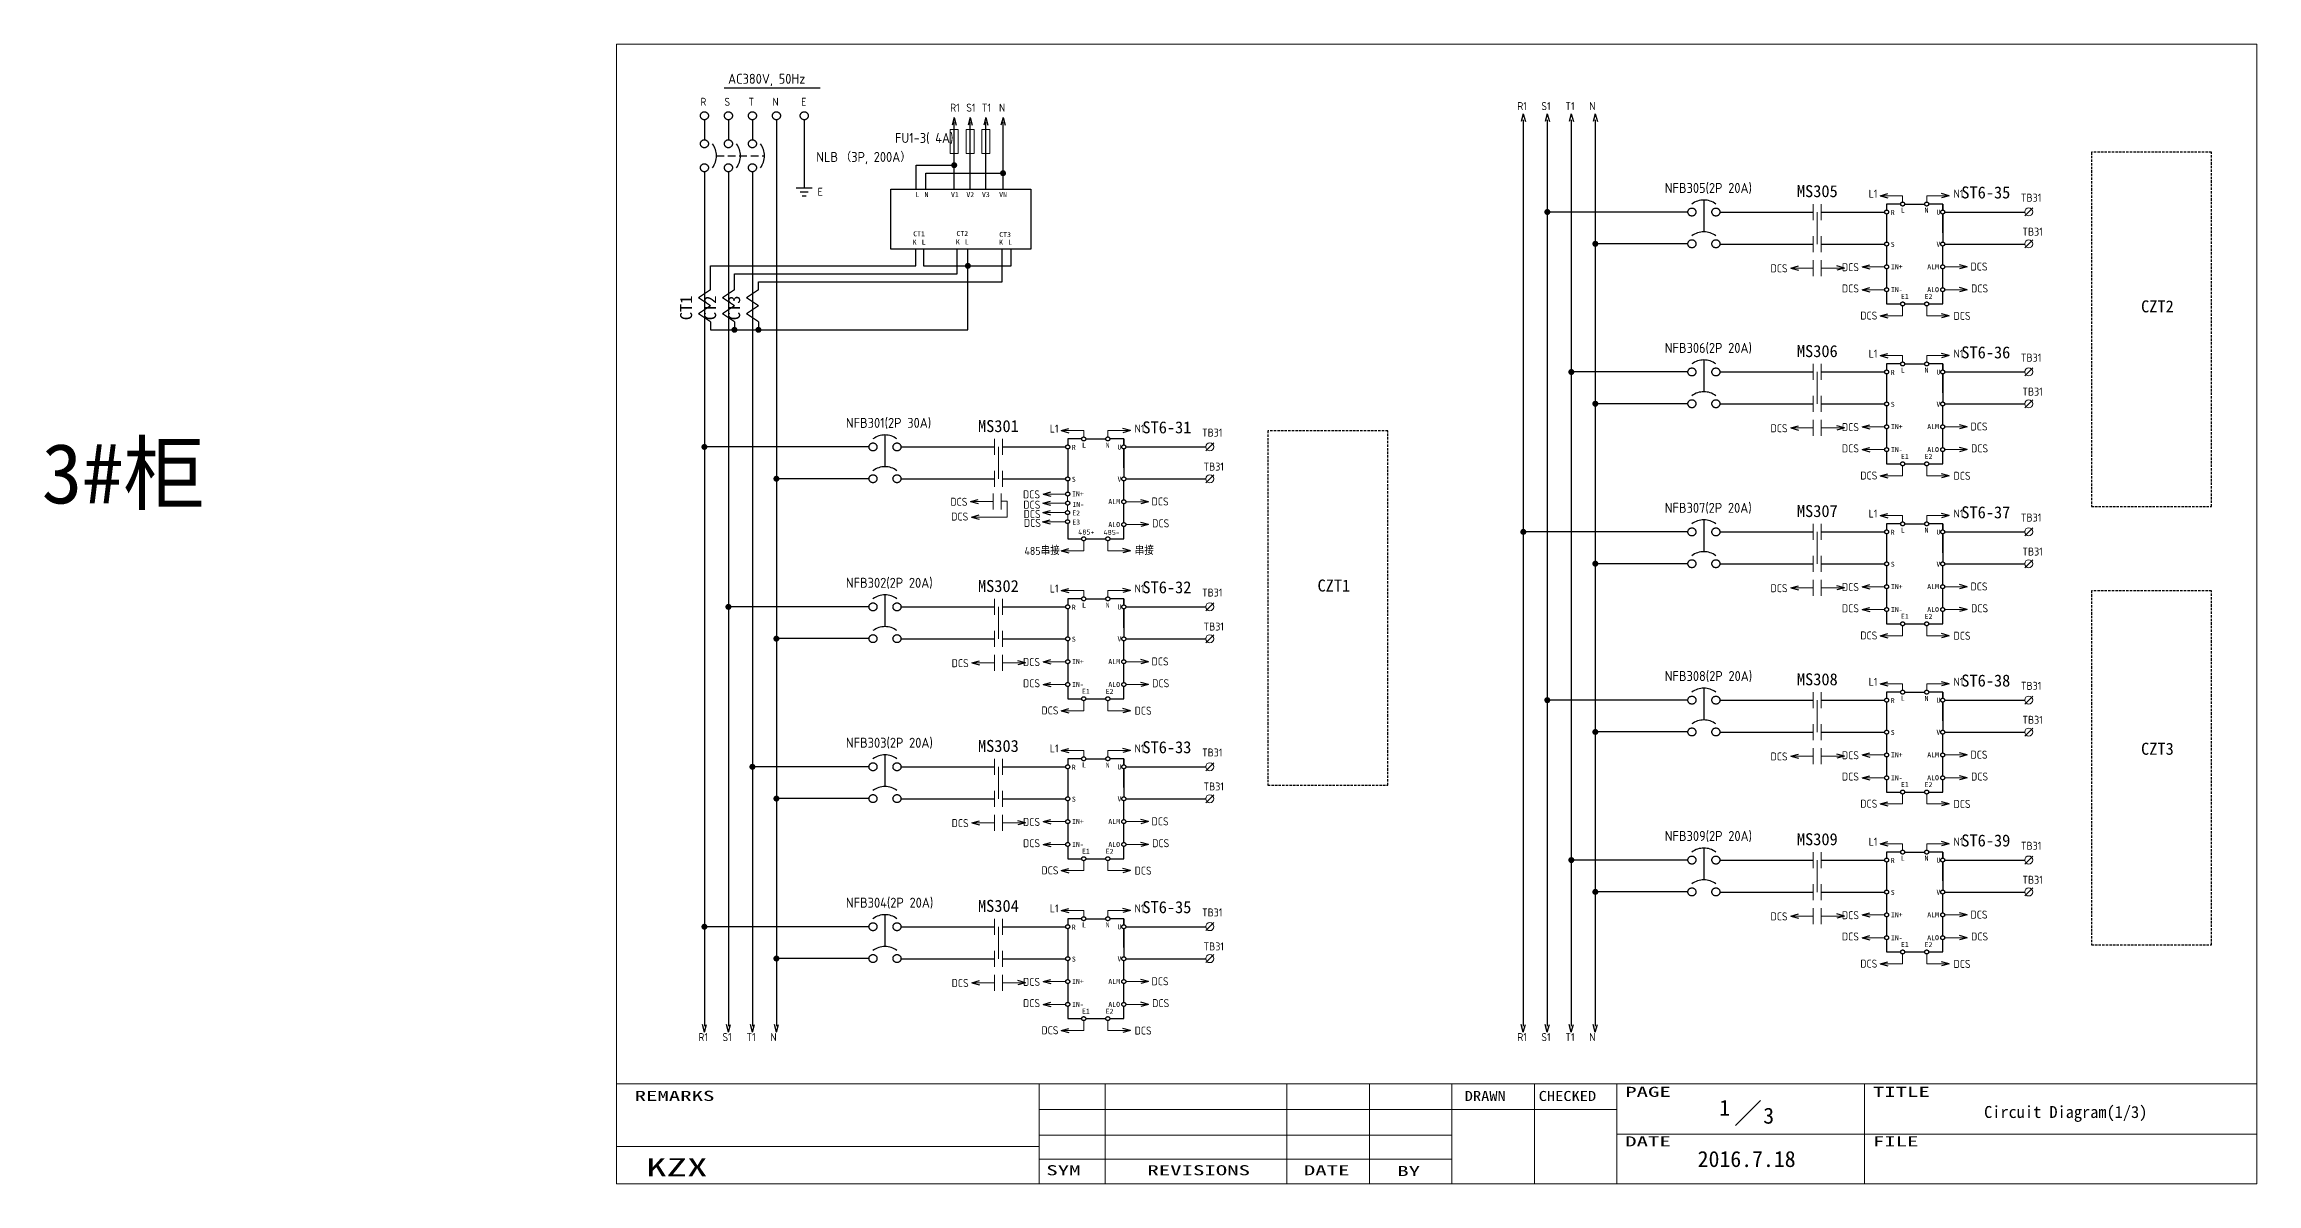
# Model space of a CAD drawing. Extents: x -319 to 2858, y -2689 to 285.
# Drawn here: x -319 to 234, y -1037 to -752 of the extents above; entities that cross this region are included whole.
import ezdxf
from ezdxf.enums import TextEntityAlignment as Align

# ---------------------------------------------------------------- set-up
doc = ezdxf.new("R2010")
doc.units = 0
doc.header["$LTSCALE"] = 0.3
doc.header["$MEASUREMENT"] = 0
for name, pattern in [('HIDDEN', [9.525, 6.35, -3.175]), ('実線', [20001, 20000, -1]), ('破線', [3, 2, -1])]:
    doc.linetypes.add(name, pattern=pattern)
doc.layers.get('0').update_dxf_attribs({"linetype": '実線'})
for name, color, linetype, lineweight in [('01図枠', 5, 'CONTINUOUS', 9), ('02接続図', 7, 'CONTINUOUS', 5), ('10外形', 7, 'CONTINUOUS', 9)]:
    doc.layers.add(name, color=color, linetype=linetype, lineweight=lineweight)
for name, color, linetype in [('04部品記号', 3, 'CONTINUOUS'), ('05線番', 4, 'CONTINUOUS'), ('BLOCK', 7, 'CONTINUOUS'), ('図形１', 7, '実線'), ('虚线', 253, '破線')]:
    doc.layers.add(name, color=color, linetype=linetype)
doc.styles.get("Standard").update_dxf_attribs({"font": 'ISOCP.shx', "height": 4, "bigfont": 'extfont.shx'})
doc.styles.add('電気標準', font='ISOCP.shx', dxfattribs={"height": 2.5, "bigfont": 'extfont.shx'})
doc.styles.add('ＭＳＰゴシック', font='')
doc.styles.get('ＭＳＰゴシック').set_extended_font_data('SimSun')

# ---------------------------------------------------------------- blocks, each defined once
blk = doc.blocks.new('矢印（右向）')
at = {"layer": 'BLOCK'}
for q in [(-1.93, 0.52), (-1.93, -0.52)]:
    blk.add_line((0, 0), q, dxfattribs=at)

msp = doc.modelspace()

# ---------------------------------------------------------------- linework, layer by layer
for p, q in [((-91.65, -788.36), (-91.65, -771.47)), ((-87.64, -788.36), (-87.64, -771.47)), ((-83.74, -788.36), (-83.74, -771.47)), ((-79.45, -788.36), (-79.45, -771.47)), ((-101.18, -788.36), (-101.18, -782.36)), ((-101.18, -782.36), (-91.65, -782.36)), ((-98.75, -788.36), (-98.75, -784.36)), ((-98.75, -784.36), (-79.45, -784.36)), ((-107.46, -788.36), (-72.46, -788.36)), ((-107.46, -803.36), (-107.46, -788.36)), ((-72.46, -788.36), (-72.46, -803.36)), ((91.76, -794.07), (56.62, -794.07)), ((95.76, -791.07), (95.76, -799.02)), ((99.76, -794.07), (123.11, -794.07)), ((125.11, -794.07), (140.95, -794.07)), ((144.95, -792.07), (141.45, -792.07)), ((141.45, -792.07), (141.45, -793.57)), ((141.45, -794.57), (141.45, -801.57)), ((145.95, -792.07), (150.96, -792.07)), ((155.46, -792.07), (151.96, -792.07)), ((155.46, -793.57), (155.46, -792.07)), ((155.46, -792.07), (155.46, -793.57)), ((155.46, -799.28), (155.46, -794.57)), ((155.46, -794.57), (155.46, -801.57)), ((155.96, -794.07), (157.96, -794.07)), ((155.96, -794.07), (175.96, -794.07)), ((-72.46, -803.36), (-107.46, -803.36)), ((-101.21, -807.53), (-101.21, -803.36)), ((-99.36, -803.36), (-99.36, -807.53)), ((-90.89, -809.53), (-90.89, -803.36)), ((-88.23, -823.53), (-88.23, -803.36)), ((-79.67, -811.53), (-79.67, -803.36)), ((-77.43, -807.53), (-77.43, -803.36)), ((91.76, -802.02), (68.62, -802.02)), ((91.76, -802.02), (68.62, -802.02)), ((99.76, -802.07), (123.11, -802.07)), ((125.11, -802.07), (140.95, -802.07)), ((141.45, -802.57), (141.45, -807.28)), ((155.46, -807.28), (155.46, -802.57)), ((155.96, -802.07), (175.96, -802.07)), ((-152.59, -813.53), (-152.59, -807.53)), ((-152.59, -807.53), (-101.21, -807.53)), ((-146.59, -813.53), (-146.59, -809.53)), ((-146.59, -809.53), (-90.89, -809.53)), ((-140.59, -813.53), (-140.59, -811.53)), ((-140.59, -811.53), (-79.67, -811.53)), ((-99.36, -807.53), (-77.43, -807.53)), ((141.45, -808.28), (141.45, -812.99)), ((155.46, -812.99), (155.46, -808.28)), ((141.45, -813.99), (141.45, -817.05)), ((141.45, -817.05), (144.95, -817.05)), ((145.95, -817.05), (150.96, -817.05)), ((151.96, -817.05), (155.46, -817.05)), ((155.46, -817.05), (155.46, -813.99)), ((-152.59, -821.53), (-152.59, -823.53)), ((-152.59, -823.53), (-88.23, -823.53)), ((-146.59, -821.53), (-146.59, -823.53)), ((-140.59, -821.53), (-140.59, -823.53)), ((91.76, -834.07), (62.62, -834.07)), ((95.76, -831.07), (95.76, -839.02)), ((99.76, -834.07), (123.11, -834.07)), ((125.11, -834.07), (140.95, -834.07)), ((144.95, -832.07), (141.45, -832.07)), ((141.45, -832.07), (141.45, -833.57)), ((141.45, -834.57), (141.45, -841.57)), ((145.95, -832.07), (150.96, -832.07)), ((155.46, -832.07), (151.96, -832.07)), ((155.46, -833.57), (155.46, -832.07)), ((155.46, -832.07), (155.46, -833.57)), ((155.46, -839.28), (155.46, -834.57)), ((155.46, -834.57), (155.46, -841.57)), ((155.96, -834.07), (157.96, -834.07)), ((155.96, -834.07), (175.96, -834.07)), ((91.76, -842.02), (68.62, -842.02)), ((99.76, -842.07), (123.11, -842.07)), ((125.11, -842.07), (140.95, -842.07)), ((141.45, -842.57), (141.45, -847.28)), ((155.46, -847.28), (155.46, -842.57)), ((155.96, -842.07), (175.96, -842.07)), ((-108.95, -849.82), (-108.95, -857.77)), ((-59.77, -850.82), (-63.27, -850.82)), ((-63.27, -850.82), (-63.27, -852.32)), ((-58.77, -850.82), (-53.75, -850.82)), ((-49.25, -850.82), (-52.75, -850.82)), ((-49.25, -852.32), (-49.25, -850.82)), ((-49.25, -850.82), (-49.25, -852.32)), ((141.45, -848.28), (141.45, -852.99)), ((155.46, -852.99), (155.46, -848.28)), ((-112.95, -852.82), (-154.09, -852.82)), ((-112.95, -852.82), (-154.09, -852.82)), ((-104.95, -852.82), (-81.6, -852.82)), ((-79.6, -852.82), (-63.77, -852.82)), ((-63.27, -853.32), (-63.27, -860.32)), ((-49.25, -858.03), (-49.25, -853.32)), ((-49.25, -853.32), (-49.25, -860.32)), ((-48.75, -852.82), (-46.75, -852.82)), ((-48.75, -852.82), (-28.75, -852.82)), ((141.45, -853.99), (141.45, -857.05)), ((141.45, -857.05), (144.95, -857.05)), ((145.95, -857.05), (150.96, -857.05)), ((151.96, -857.05), (155.46, -857.05)), ((155.46, -857.05), (155.46, -853.99)), ((-112.95, -860.77), (-136.09, -860.77)), ((-104.95, -860.82), (-81.6, -860.82)), ((-79.6, -860.82), (-63.77, -860.82)), ((-63.27, -861.32), (-63.27, -864.1)), ((-49.25, -866.03), (-49.25, -861.32)), ((-48.75, -860.82), (-28.75, -860.82)), ((-49.25, -871.74), (-49.25, -867.03)), ((-63.27, -869.81), (-63.27, -869.81)), ((-63.27, -872.01), (-63.27, -875.8)), ((-49.25, -875.8), (-49.25, -872.74)), ((95.76, -871.07), (95.76, -879.02)), ((144.95, -872.07), (141.45, -872.07)), ((141.45, -872.07), (141.45, -873.57)), ((145.95, -872.07), (150.96, -872.07)), ((155.46, -872.07), (151.96, -872.07)), ((155.46, -873.57), (155.46, -872.07)), ((155.46, -872.07), (155.46, -873.57)), ((-63.27, -875.8), (-59.77, -875.8)), ((-58.77, -875.8), (-53.75, -875.8)), ((-52.75, -875.8), (-49.25, -875.8)), ((91.76, -874.07), (50.62, -874.07)), ((99.76, -874.07), (123.11, -874.07)), ((125.11, -874.07), (140.95, -874.07)), ((141.45, -874.57), (141.45, -881.57)), ((155.46, -879.28), (155.46, -874.57)), ((155.46, -874.57), (155.46, -881.57)), ((155.96, -874.07), (157.96, -874.07)), ((155.96, -874.07), (175.96, -874.07)), ((91.76, -882.02), (68.62, -882.02)), ((99.76, -882.07), (123.11, -882.07)), ((125.11, -882.07), (140.95, -882.07)), ((141.45, -882.57), (141.45, -887.28)), ((155.46, -887.28), (155.46, -882.57)), ((155.96, -882.07), (175.96, -882.07)), ((-108.95, -889.82), (-108.95, -897.77)), ((141.45, -888.28), (141.45, -892.99)), ((155.46, -892.99), (155.46, -888.28)), ((-112.95, -892.82), (-148.09, -892.82)), ((-104.95, -892.82), (-81.6, -892.82)), ((-79.6, -892.82), (-63.77, -892.82)), ((-59.77, -890.82), (-63.27, -890.82)), ((-63.27, -890.82), (-63.27, -892.32)), ((-63.27, -893.32), (-63.27, -900.32)), ((-58.77, -890.82), (-53.75, -890.82)), ((-49.25, -890.82), (-52.75, -890.82)), ((-49.25, -892.32), (-49.25, -890.82)), ((-49.25, -890.82), (-49.25, -892.32)), ((-49.25, -898.03), (-49.25, -893.32)), ((-49.25, -893.32), (-49.25, -900.32)), ((-48.75, -892.82), (-46.75, -892.82)), ((-48.75, -892.82), (-28.75, -892.82)), ((141.45, -893.99), (141.45, -897.05)), ((155.46, -897.05), (155.46, -893.99)), ((-112.95, -900.77), (-136.09, -900.77)), ((-104.95, -900.82), (-81.6, -900.82)), ((-79.6, -900.82), (-63.77, -900.82)), ((-63.27, -901.32), (-63.27, -906.03)), ((-49.25, -906.03), (-49.25, -901.32)), ((-48.75, -900.82), (-28.75, -900.82)), ((141.45, -897.05), (144.95, -897.05)), ((145.95, -897.05), (150.96, -897.05)), ((151.96, -897.05), (155.46, -897.05)), ((-63.27, -907.03), (-63.27, -911.74)), ((-49.25, -911.74), (-49.25, -907.03)), ((-63.27, -912.74), (-63.27, -915.8)), ((-63.27, -915.8), (-59.77, -915.8)), ((-58.77, -915.8), (-53.75, -915.8)), ((-52.75, -915.8), (-49.25, -915.8)), ((-49.25, -915.8), (-49.25, -912.74)), ((91.76, -916.15), (56.62, -916.15)), ((95.76, -913.15), (95.76, -921.1)), ((99.76, -916.15), (123.11, -916.15)), ((125.11, -916.15), (140.95, -916.15)), ((144.95, -914.15), (141.45, -914.15)), ((141.45, -914.15), (141.45, -915.65)), ((141.45, -916.65), (141.45, -923.65)), ((145.95, -914.15), (150.96, -914.15)), ((155.46, -914.15), (151.96, -914.15)), ((155.46, -915.65), (155.46, -914.15)), ((155.46, -914.15), (155.46, -915.65)), ((155.46, -921.36), (155.46, -916.65)), ((155.46, -916.65), (155.46, -923.65)), ((155.96, -916.15), (157.96, -916.15)), ((155.96, -916.15), (175.96, -916.15)), ((91.76, -924.1), (68.62, -924.1)), ((91.76, -924.1), (68.62, -924.1)), ((99.76, -924.15), (123.11, -924.15)), ((125.11, -924.15), (140.95, -924.15)), ((141.45, -924.65), (141.45, -929.36)), ((155.46, -929.36), (155.46, -924.65)), ((155.96, -924.15), (175.96, -924.15)), ((-112.95, -932.82), (-142.09, -932.82)), ((-108.95, -929.82), (-108.95, -937.77)), ((-104.95, -932.82), (-81.6, -932.82)), ((-79.6, -932.82), (-63.77, -932.82)), ((-59.77, -930.82), (-63.27, -930.82)), ((-63.27, -930.82), (-63.27, -932.32)), ((-63.27, -933.32), (-63.27, -940.32)), ((-58.77, -930.82), (-53.75, -930.82)), ((-49.25, -930.82), (-52.75, -930.82)), ((-49.25, -932.32), (-49.25, -930.82)), ((-49.25, -930.82), (-49.25, -932.32)), ((-49.25, -938.03), (-49.25, -933.32)), ((-49.25, -933.32), (-49.25, -940.32)), ((-48.75, -932.82), (-46.75, -932.82)), ((-48.75, -932.82), (-28.75, -932.82)), ((141.45, -930.36), (141.45, -935.07)), ((155.46, -935.07), (155.46, -930.36)), ((141.45, -936.07), (141.45, -939.13)), ((141.45, -939.13), (144.95, -939.13)), ((145.95, -939.13), (150.96, -939.13)), ((151.96, -939.13), (155.46, -939.13)), ((155.46, -939.13), (155.46, -936.07)), ((-112.95, -940.77), (-136.09, -940.77)), ((-104.95, -940.82), (-81.6, -940.82)), ((-79.6, -940.82), (-63.77, -940.82)), ((-63.27, -941.32), (-63.27, -946.03)), ((-49.25, -946.03), (-49.25, -941.32)), ((-48.75, -940.82), (-28.75, -940.82)), ((-63.27, -947.03), (-63.27, -951.74)), ((-49.25, -951.74), (-49.25, -947.03)), ((-63.27, -952.74), (-63.27, -955.8)), ((-63.27, -955.8), (-59.77, -955.8)), ((-58.77, -955.8), (-53.75, -955.8)), ((-52.75, -955.8), (-49.25, -955.8)), ((-49.25, -955.8), (-49.25, -952.74)), ((91.76, -956.15), (62.62, -956.15)), ((95.76, -953.15), (95.76, -961.1)), ((99.76, -956.15), (123.11, -956.15)), ((125.11, -956.15), (140.95, -956.15)), ((144.95, -954.15), (141.45, -954.15)), ((141.45, -954.15), (141.45, -955.65)), ((141.45, -956.65), (141.45, -963.65)), ((145.95, -954.15), (150.96, -954.15)), ((155.46, -954.15), (151.96, -954.15)), ((155.46, -955.65), (155.46, -954.15)), ((155.46, -954.15), (155.46, -955.65)), ((155.46, -961.36), (155.46, -956.65)), ((155.46, -956.65), (155.46, -963.65)), ((155.96, -956.15), (157.96, -956.15)), ((155.96, -956.15), (175.96, -956.15)), ((91.76, -964.1), (68.62, -964.1)), ((99.76, -964.15), (123.11, -964.15)), ((125.11, -964.15), (140.95, -964.15)), ((141.45, -964.65), (141.45, -969.36)), ((155.46, -969.36), (155.46, -964.65)), ((155.96, -964.15), (175.96, -964.15)), ((-112.95, -972.82), (-154.09, -972.82)), ((-108.95, -969.82), (-108.95, -977.77)), ((-104.95, -972.82), (-81.6, -972.82)), ((-79.6, -972.82), (-63.77, -972.82)), ((-59.77, -970.82), (-63.27, -970.82)), ((-63.27, -970.82), (-63.27, -972.32)), ((-63.27, -973.32), (-63.27, -980.32)), ((-58.77, -970.82), (-53.75, -970.82)), ((-49.25, -970.82), (-52.75, -970.82)), ((-49.25, -972.32), (-49.25, -970.82)), ((-49.25, -970.82), (-49.25, -972.32)), ((-49.25, -978.03), (-49.25, -973.32)), ((-49.25, -973.32), (-49.25, -980.32)), ((-48.75, -972.82), (-46.75, -972.82)), ((-48.75, -972.82), (-28.75, -972.82)), ((141.45, -970.36), (141.45, -975.07)), ((155.46, -975.07), (155.46, -970.36)), ((141.45, -976.07), (141.45, -979.13)), ((155.46, -979.13), (155.46, -976.07)), ((-112.95, -980.77), (-136.09, -980.77)), ((-104.95, -980.82), (-81.6, -980.82)), ((-79.6, -980.82), (-63.77, -980.82)), ((-63.27, -981.32), (-63.27, -986.03)), ((-49.25, -986.03), (-49.25, -981.32)), ((-48.75, -980.82), (-28.75, -980.82)), ((141.45, -979.13), (144.95, -979.13)), ((145.95, -979.13), (150.96, -979.13)), ((151.96, -979.13), (155.46, -979.13)), ((-63.27, -987.03), (-63.27, -991.74)), ((-49.25, -991.74), (-49.25, -987.03)), ((-63.27, -992.74), (-63.27, -995.8)), ((-49.25, -995.8), (-49.25, -992.74)), ((-63.27, -995.8), (-59.77, -995.8)), ((-58.77, -995.8), (-53.75, -995.8)), ((-52.75, -995.8), (-49.25, -995.8))]:
    msp.add_line(p, q)
at = {"color": 7, "linetype": 'HIDDEN'}
msp.add_line((-151.09, -780), (-139.09, -780), dxfattribs=at)
for centre in [(141.45, -794.07), (145.45, -792.07), (151.46, -792.07), (155.46, -794.07), (141.45, -802.07), (155.46, -802.07), (141.45, -807.78), (155.46, -807.78), (141.45, -813.49), (155.46, -813.49), (145.45, -817.05), (151.46, -817.05), (141.45, -834.07), (145.45, -832.07), (151.46, -832.07), (155.46, -834.07), (141.45, -842.07), (155.46, -842.07), (-59.27, -850.82), (-53.25, -850.82), (141.45, -847.78), (155.46, -847.78), (-63.27, -852.82), (-49.25, -852.82), (141.45, -853.49), (145.45, -857.05), (151.46, -857.05), (155.46, -853.49), (-63.27, -860.82), (-49.25, -860.82), (-63.27, -864.6), (-63.27, -866.87), (-49.25, -866.53), (-63.32, -869.24), (-63.32, -871.51), (-49.25, -872.24), (141.45, -874.07), (145.45, -872.07), (151.46, -872.07), (155.46, -874.07), (-59.27, -875.8), (-53.25, -875.8), (141.45, -882.07), (155.46, -882.07), (-59.27, -890.82), (-53.25, -890.82), (141.45, -887.78), (155.46, -887.78), (-63.27, -892.82), (-49.25, -892.82), (141.45, -893.49), (155.46, -893.49), (-63.27, -900.82), (-49.25, -900.82), (145.45, -897.05), (151.46, -897.05), (-63.27, -906.53), (-49.25, -906.53), (-63.27, -912.24), (-49.25, -912.24), (-59.27, -915.8), (-53.25, -915.8), (141.45, -916.15), (145.45, -914.15), (151.46, -914.15), (155.46, -916.15), (141.45, -924.15), (155.46, -924.15), (-63.27, -932.82), (-59.27, -930.82), (-53.25, -930.82), (-49.25, -932.82), (141.45, -929.86), (155.46, -929.86), (141.45, -935.57), (145.45, -939.13), (151.46, -939.13), (155.46, -935.57), (-63.27, -940.82), (-49.25, -940.82), (-63.27, -946.53), (-49.25, -946.53), (-63.27, -952.24), (-59.27, -955.8), (-53.25, -955.8), (-49.25, -952.24), (141.45, -956.15), (145.45, -954.15), (151.46, -954.15), (155.46, -956.15), (141.45, -964.15), (155.46, -964.15), (-63.27, -972.82), (-59.27, -970.82), (-53.25, -970.82), (-49.25, -972.82), (141.45, -969.86), (155.46, -969.86), (141.45, -975.57), (145.45, -979.13), (151.46, -979.13), (155.46, -975.57), (-63.27, -980.82), (-49.25, -980.82), (-63.27, -986.53), (-49.25, -986.53), (-63.27, -992.24), (-59.27, -995.8), (-53.25, -995.8), (-49.25, -992.24)]:
    msp.add_circle(centre, 0.5)
at = {"layer": '01図枠', "linetype": 'Continuous', "lineweight": 5}
for p, q in [((-176.03, -1037.1), (-176.03, -752.1)), ((-176.03, -752.1), (233.97, -752.1)), ((233.97, -752.1), (233.97, -1037.1)), ((-176.03, -1012.1), (233.97, -1012.1)), ((-70.42, -1012.1), (-70.42, -1037.1)), ((-53.91, -1012.1), (-53.91, -1037.1)), ((-8.51, -1012.1), (-8.51, -1037.1)), ((12.13, -1012.1), (12.13, -1037.1)), ((32.76, -1012.1), (32.76, -1037.1)), ((53.4, -1037.1), (53.4, -1012.1)), ((74.04, -1012.1), (74.04, -1037.1)), ((135.95, -1037.1), (135.95, -1012.1)), ((109.89, -1016.29), (103.7, -1022.49)), ((-70.42, -1018.53), (32.76, -1018.53)), ((32.76, -1018.53), (74.04, -1018.53)), ((-70.42, -1027.82), (-176.03, -1027.82)), ((-70.42, -1024.96), (32.76, -1024.96)), ((74.04, -1024.72), (233.97, -1024.72)), ((-70.42, -1030.91), (32.76, -1030.91)), ((233.97, -1037.1), (-176.03, -1037.1))]:
    msp.add_line(p, q, dxfattribs=at)
at = {"layer": '02接続図', "linetype": 'Continuous'}
for p, q in [((123.11, -796.07), (123.11, -792.07)), ((124.11, -794.07), (124.11, -802.07)), ((125.11, -796.07), (125.11, -792.07)), ((175.96, -795.05), (177.96, -793.05)), ((123.11, -804.07), (123.11, -800.07)), ((125.11, -804.07), (125.11, -800.07)), ((175.96, -803.05), (177.96, -801.05)), ((123.11, -810.07), (123.11, -806.07)), ((125.11, -810.07), (125.11, -806.07)), ((123.11, -836.07), (123.11, -832.07)), ((124.11, -834.07), (124.11, -842.07)), ((125.11, -836.07), (125.11, -832.07)), ((175.96, -835.05), (177.96, -833.05)), ((123.11, -844.07), (123.11, -840.07)), ((125.11, -844.07), (125.11, -840.07)), ((123.11, -850.07), (123.11, -846.07)), ((125.11, -850.07), (125.11, -846.07)), ((175.96, -843.05), (177.96, -841.05)), ((-81.6, -854.82), (-81.6, -850.82)), ((-79.6, -854.82), (-79.6, -850.82)), ((-80.6, -852.82), (-80.6, -860.82)), ((-28.75, -853.8), (-26.75, -851.8)), ((-81.6, -862.82), (-81.6, -858.82)), ((-79.6, -862.82), (-79.6, -858.82)), ((-28.75, -861.8), (-26.75, -859.8)), ((-81.92, -868.47), (-81.92, -864.47)), ((-79.92, -868.47), (-79.92, -864.47)), ((123.11, -876.07), (123.11, -872.07)), ((125.11, -876.07), (125.11, -872.07)), ((175.96, -875.05), (177.96, -873.05)), ((124.11, -874.07), (124.11, -882.07)), ((123.11, -884.07), (123.11, -880.07)), ((125.11, -884.07), (125.11, -880.07)), ((175.96, -883.05), (177.96, -881.05)), ((123.11, -890.07), (123.11, -886.07)), ((125.11, -890.07), (125.11, -886.07)), ((-81.6, -894.82), (-81.6, -890.82)), ((-80.6, -892.82), (-80.6, -900.82)), ((-79.6, -894.82), (-79.6, -890.82)), ((-28.75, -893.8), (-26.75, -891.8)), ((-81.6, -902.82), (-81.6, -898.82)), ((-79.6, -902.82), (-79.6, -898.82)), ((-28.75, -901.8), (-26.75, -899.8)), ((-81.6, -908.82), (-81.6, -904.82)), ((-79.6, -908.82), (-79.6, -904.82)), ((123.11, -918.15), (123.11, -914.15)), ((124.11, -916.15), (124.11, -924.15)), ((125.11, -918.15), (125.11, -914.15)), ((175.96, -917.13), (177.96, -915.13)), ((123.11, -926.15), (123.11, -922.15)), ((125.11, -926.15), (125.11, -922.15)), ((175.96, -925.13), (177.96, -923.13)), ((123.11, -932.15), (123.11, -928.15)), ((125.11, -932.15), (125.11, -928.15)), ((-81.6, -934.82), (-81.6, -930.82)), ((-80.6, -932.82), (-80.6, -940.82)), ((-79.6, -934.82), (-79.6, -930.82)), ((-28.75, -933.8), (-26.75, -931.8)), ((-81.6, -942.82), (-81.6, -938.82)), ((-79.6, -942.82), (-79.6, -938.82)), ((-28.75, -941.8), (-26.75, -939.8)), ((-81.6, -948.82), (-81.6, -944.82)), ((-79.6, -948.82), (-79.6, -944.82)), ((123.11, -958.15), (123.11, -954.15)), ((124.11, -956.15), (124.11, -964.15)), ((125.11, -958.15), (125.11, -954.15)), ((175.96, -957.13), (177.96, -955.13)), ((123.11, -966.15), (123.11, -962.15)), ((125.11, -966.15), (125.11, -962.15)), ((175.96, -965.13), (177.96, -963.13)), ((-81.6, -974.82), (-81.6, -970.82)), ((-80.6, -972.82), (-80.6, -980.82)), ((-79.6, -974.82), (-79.6, -970.82)), ((-28.75, -973.8), (-26.75, -971.8)), ((123.11, -972.15), (123.11, -968.15)), ((125.11, -972.15), (125.11, -968.15)), ((-81.6, -982.82), (-81.6, -978.82)), ((-79.6, -982.82), (-79.6, -978.82)), ((-28.75, -981.8), (-26.75, -979.8)), ((-81.6, -988.82), (-81.6, -984.82)), ((-79.6, -988.82), (-79.6, -984.82))]:
    msp.add_line(p, q, dxfattribs=at)
for centre in [(176.96, -794.05), (176.96, -802.05), (176.96, -834.05), (176.96, -842.05), (-27.75, -852.8), (-27.75, -860.8), (176.96, -874.05), (176.96, -882.05), (-27.75, -892.8), (-27.75, -900.8), (176.96, -916.13), (176.96, -924.13), (-27.75, -932.8), (-27.75, -940.8), (176.96, -956.13), (176.96, -964.13), (-27.75, -972.8), (-27.75, -980.8)]:
    msp.add_circle(centre, 1, dxfattribs=at)
at = {"layer": '10外形'}
for p, q in [((-92.65, -779.4), (-92.65, -773.4)), ((-92.65, -773.4), (-91.65, -773.4)), ((-91.65, -773.4), (-90.65, -773.4)), ((-90.65, -773.4), (-90.65, -779.4)), ((-88.64, -779.4), (-88.64, -773.4)), ((-88.64, -773.4), (-87.64, -773.4)), ((-87.64, -773.4), (-86.64, -773.4)), ((-86.64, -773.4), (-86.64, -779.4)), ((-84.74, -779.4), (-84.74, -773.4)), ((-84.74, -773.4), (-83.74, -773.4)), ((-83.74, -773.4), (-82.74, -773.4)), ((-82.74, -773.4), (-82.74, -779.4)), ((-90.65, -779.4), (-92.65, -779.4)), ((-86.64, -779.4), (-88.64, -779.4)), ((-82.74, -779.4), (-84.74, -779.4)), ((145.45, -789.99), (139.8, -789.99)), ((145.45, -791.57), (145.45, -789.99)), ((151.46, -791.57), (151.46, -789.99)), ((151.46, -789.99), (157.11, -789.99)), ((123.11, -808.07), (117.47, -808.07)), ((125.28, -808.07), (130.93, -808.07)), ((140.95, -807.78), (135.3, -807.78)), ((155.96, -807.78), (161.61, -807.78)), ((140.95, -813.49), (135.3, -813.49)), ((145.45, -817.55), (145.45, -820.03)), ((151.46, -817.55), (151.46, -820.03)), ((155.96, -813.49), (161.61, -813.49)), ((145.45, -820.03), (139.8, -820.03)), ((151.46, -820.03), (157.11, -820.03)), ((145.45, -829.99), (139.8, -829.99)), ((145.45, -831.57), (145.45, -829.99)), ((151.46, -831.57), (151.46, -829.99)), ((151.46, -829.99), (157.11, -829.99)), ((-59.27, -848.74), (-64.91, -848.74)), ((-59.27, -850.32), (-59.27, -848.74)), ((-53.25, -850.32), (-53.25, -848.74)), ((-53.25, -848.74), (-47.6, -848.74)), ((123.11, -848.07), (117.47, -848.07)), ((125.28, -848.07), (130.93, -848.07)), ((140.95, -847.78), (135.3, -847.78)), ((155.96, -847.78), (161.61, -847.78)), ((140.95, -853.49), (135.3, -853.49)), ((155.96, -853.49), (161.61, -853.49)), ((145.45, -860.03), (139.8, -860.03)), ((145.45, -857.55), (145.45, -860.03)), ((151.46, -857.55), (151.46, -860.03)), ((151.46, -860.03), (157.11, -860.03)), ((-81.92, -866.47), (-87.57, -866.47)), ((-78.38, -866.42), (-79.92, -866.42)), ((-78.38, -870.42), (-78.38, -866.42)), ((-63.77, -864.6), (-69.41, -864.6)), ((-63.68, -866.9), (-69.33, -866.9)), ((-63.32, -866.37), (-63.32, -865.1)), ((-63.32, -868.74), (-63.32, -867.37)), ((-63.32, -867.37), (-63.32, -867.37)), ((-48.75, -866.53), (-43.1, -866.53)), ((-85.55, -870.42), (-87.31, -870.36)), ((-79.91, -870.42), (-85.55, -870.42)), ((-79.91, -870.42), (-78.38, -870.42)), ((-78.38, -870.42), (-78.38, -870.42)), ((-63.82, -869.24), (-69.47, -869.24)), ((-63.74, -871.54), (-69.39, -871.54)), ((-63.27, -869.81), (-63.27, -871.01)), ((-48.75, -872.24), (-43.1, -872.24)), ((145.45, -869.99), (139.8, -869.99)), ((145.45, -871.57), (145.45, -869.99)), ((151.46, -871.57), (151.46, -869.99)), ((151.46, -869.99), (157.11, -869.99)), ((-59.27, -878.78), (-64.91, -878.78)), ((-59.27, -876.3), (-59.27, -878.78)), ((-53.25, -876.3), (-53.25, -878.78)), ((-53.25, -878.78), (-47.6, -878.78)), ((-59.27, -888.74), (-64.91, -888.74)), ((-59.27, -890.32), (-59.27, -888.74)), ((-53.25, -890.32), (-53.25, -888.74)), ((-53.25, -888.74), (-47.6, -888.74)), ((123.11, -888.07), (117.47, -888.07)), ((125.28, -888.07), (130.93, -888.07)), ((140.95, -887.78), (135.3, -887.78)), ((155.96, -887.78), (161.61, -887.78)), ((140.95, -893.49), (135.3, -893.49)), ((155.96, -893.49), (161.61, -893.49)), ((145.45, -900.03), (139.8, -900.03)), ((145.45, -897.55), (145.45, -900.03)), ((151.46, -897.55), (151.46, -900.03)), ((151.46, -900.03), (157.11, -900.03)), ((-81.6, -906.82), (-87.25, -906.82)), ((-79.44, -906.82), (-73.79, -906.82)), ((-63.77, -906.53), (-69.41, -906.53)), ((-48.75, -906.53), (-43.1, -906.53)), ((-63.77, -912.24), (-69.41, -912.24)), ((-48.75, -912.24), (-43.1, -912.24)), ((145.45, -912.06), (139.8, -912.06)), ((145.45, -913.65), (145.45, -912.06)), ((151.46, -913.65), (151.46, -912.06)), ((151.46, -912.06), (157.11, -912.06)), ((-59.27, -916.3), (-59.27, -918.78)), ((-53.25, -916.3), (-53.25, -918.78)), ((-59.27, -918.78), (-64.91, -918.78)), ((-53.25, -918.78), (-47.6, -918.78)), ((-59.27, -928.74), (-64.91, -928.74)), ((-59.27, -930.32), (-59.27, -928.74)), ((-53.25, -930.32), (-53.25, -928.74)), ((-53.25, -928.74), (-47.6, -928.74)), ((123.11, -930.15), (117.47, -930.15)), ((125.28, -930.15), (130.93, -930.15)), ((140.95, -929.86), (135.3, -929.86)), ((155.96, -929.86), (161.61, -929.86)), ((140.95, -935.57), (135.3, -935.57)), ((145.45, -939.63), (145.45, -942.1)), ((151.46, -939.63), (151.46, -942.1)), ((155.96, -935.57), (161.61, -935.57)), ((145.45, -942.1), (139.8, -942.1)), ((151.46, -942.1), (157.11, -942.1)), ((-81.6, -946.82), (-87.25, -946.82)), ((-79.44, -946.82), (-73.79, -946.82)), ((-63.77, -946.53), (-69.41, -946.53)), ((-48.75, -946.53), (-43.1, -946.53)), ((-63.77, -952.24), (-69.41, -952.24)), ((-59.27, -956.3), (-59.27, -958.78)), ((-53.25, -956.3), (-53.25, -958.78)), ((-48.75, -952.24), (-43.1, -952.24)), ((145.45, -952.06), (139.8, -952.06)), ((145.45, -953.65), (145.45, -952.06)), ((151.46, -953.65), (151.46, -952.06)), ((151.46, -952.06), (157.11, -952.06)), ((-59.27, -958.78), (-64.91, -958.78)), ((-53.25, -958.78), (-47.6, -958.78)), ((-59.27, -968.74), (-64.91, -968.74)), ((-59.27, -970.32), (-59.27, -968.74)), ((-53.25, -970.32), (-53.25, -968.74)), ((-53.25, -968.74), (-47.6, -968.74)), ((123.11, -970.15), (117.47, -970.15)), ((125.28, -970.15), (130.93, -970.15)), ((140.95, -969.86), (135.3, -969.86)), ((155.96, -969.86), (161.61, -969.86)), ((140.95, -975.57), (135.3, -975.57)), ((155.96, -975.57), (161.61, -975.57)), ((145.45, -982.1), (139.8, -982.1)), ((145.45, -979.63), (145.45, -982.1)), ((151.46, -979.63), (151.46, -982.1)), ((151.46, -982.1), (157.11, -982.1)), ((-81.6, -986.82), (-87.25, -986.82)), ((-79.44, -986.82), (-73.79, -986.82)), ((-63.77, -986.53), (-69.41, -986.53)), ((-48.75, -986.53), (-43.1, -986.53)), ((-63.77, -992.24), (-69.41, -992.24)), ((-48.75, -992.24), (-43.1, -992.24)), ((-59.27, -998.78), (-64.91, -998.78)), ((-59.27, -996.3), (-59.27, -998.78)), ((-53.25, -996.3), (-53.25, -998.78)), ((-53.25, -998.78), (-47.6, -998.78))]:
    msp.add_line(p, q, dxfattribs=at)
at = {"layer": '図形１'}
for p, q in [((-149.18, -763), (-125.18, -763)), ((-154.09, -771), (-154.09, -776)), ((-154.09, -771), (-154.09, -776)), ((-148.09, -771), (-148.09, -776)), ((-148.09, -771), (-148.09, -776)), ((-142.09, -771), (-142.09, -776)), ((-142.09, -771), (-142.09, -776)), ((-152.59, -813.53), (-155.59, -815.53)), ((-152.59, -817.53), (-155.59, -815.53)), ((-152.59, -817.53), (-155.59, -819.53)), ((-146.59, -813.53), (-149.59, -815.53)), ((-146.59, -817.53), (-149.59, -815.53)), ((-146.59, -817.53), (-149.59, -819.53)), ((-140.59, -813.53), (-143.59, -815.53)), ((-140.59, -817.53), (-143.59, -815.53)), ((-140.59, -817.53), (-143.59, -819.53)), ((-152.59, -821.53), (-155.59, -819.53)), ((-146.59, -821.53), (-149.59, -819.53)), ((-140.59, -821.53), (-143.59, -819.53))]:
    msp.add_line(p, q, dxfattribs=at)
at = {"layer": '図形１', "color": 7}
for p, q in [((-136.09, -771), (-136.09, -997.71)), ((-129.14, -771), (-129.14, -788)), ((50.62, -771), (50.62, -852.82)), ((56.62, -771), (56.62, -852.82)), ((62.62, -771), (62.62, -852.82)), ((68.62, -771), (68.62, -997.71)), ((-154.09, -784), (-154.09, -852.82)), ((-148.09, -784), (-148.09, -852.82)), ((-142.09, -784), (-142.09, -852.82)), ((-131.14, -788), (-127.14, -788)), ((-130.14, -789), (-128.14, -789)), ((-129.64, -790), (-128.64, -790)), ((-154.09, -852.82), (-154.09, -997.71)), ((-148.09, -852.82), (-148.09, -997.71)), ((-142.09, -852.82), (-142.09, -997.71)), ((50.62, -852.82), (50.62, -997.71)), ((56.62, -852.82), (56.62, -997.71)), ((62.62, -852.82), (62.62, -997.71))]:
    msp.add_line(p, q, dxfattribs=at)
at = {"layer": '図形１', "const_width": 0.75}
for points in [[(-92.02, -782.36, 1), (-91.27, -782.36, 1)], [(-79.82, -784.36, 1), (-79.07, -784.36, 1)], [(56.25, -794.07, 1), (57, -794.07, 1)], [(68.25, -802.02, 1), (69, -802.02, 1)], [(68.25, -802.02, 1), (69, -802.02, 1)], [(-88.6, -807.53, 1), (-87.85, -807.53, 1)], [(-146.97, -823.53, 1), (-146.22, -823.53, 1)], [(-140.97, -823.53, 1), (-140.22, -823.53, 1)], [(62.25, -834.07, 1), (63, -834.07, 1)], [(68.25, -842.02, 1), (69, -842.02, 1)], [(-154.47, -852.82, 1), (-153.72, -852.82, 1)], [(-154.47, -852.82, 1), (-153.72, -852.82, 1)], [(-136.47, -860.77, 1), (-135.72, -860.77, 1)], [(50.25, -874.07, 1), (51, -874.07, 1)], [(68.25, -882.02, 1), (69, -882.02, 1)], [(-148.47, -892.82, 1), (-147.72, -892.82, 1)], [(-136.47, -900.77, 1), (-135.72, -900.77, 1)], [(56.25, -916.15, 1), (57, -916.15, 1)], [(68.25, -924.1, 1), (69, -924.1, 1)], [(68.25, -924.1, 1), (69, -924.1, 1)], [(-142.47, -932.82, 1), (-141.72, -932.82, 1)], [(-136.47, -940.77, 1), (-135.72, -940.77, 1)], [(62.25, -956.15, 1), (63, -956.15, 1)], [(68.25, -964.1, 1), (69, -964.1, 1)], [(-154.47, -972.82, 1), (-153.72, -972.82, 1)], [(-136.47, -980.77, 1), (-135.72, -980.77, 1)]]:
    msp.add_lwpolyline(points, format="xyb", close=True, dxfattribs=at)
at = {"layer": '図形１', "color": 7}
for centre in [(-154.09, -770), (-148.09, -770), (-142.09, -770), (-136.09, -770), (-129.14, -770)]:
    msp.add_circle(centre, 1, dxfattribs=at)
at = {"layer": '図形１'}
for centre in [(-154.09, -777), (-148.09, -777), (-142.09, -777), (-154.09, -783), (-148.09, -783), (-142.09, -783), (92.76, -794.07), (98.76, -794.07), (92.76, -802.02), (98.76, -802.02), (92.76, -834.07), (98.76, -834.07), (92.76, -842.02), (98.76, -842.02), (-111.95, -852.82), (-105.95, -852.82), (-111.95, -860.77), (-105.95, -860.77), (92.76, -874.07), (98.76, -874.07), (92.76, -882.02), (98.76, -882.02), (-111.95, -892.82), (-105.95, -892.82), (-111.95, -900.77), (-105.95, -900.77), (92.76, -916.15), (98.76, -916.15), (92.76, -924.1), (98.76, -924.1), (-111.95, -932.82), (-105.95, -932.82), (-111.95, -940.77), (-105.95, -940.77), (92.76, -956.15), (98.76, -956.15), (92.76, -964.1), (98.76, -964.1), (-111.95, -972.82), (-105.95, -972.82), (-111.95, -980.77), (-105.95, -980.77)]:
    msp.add_circle(centre, 1, dxfattribs=at)
for centre, start, end in [((-156.09, -780), 323.1301, 36.8699), ((-150.09, -780), 323.1301, 36.8699), ((-144.09, -780), 323.1301, 36.8699), ((95.76, -796.07), 53.1301, 126.8699), ((95.76, -804.02), 53.1301, 126.8699), ((95.76, -836.07), 53.1301, 126.8699), ((95.76, -844.02), 53.1301, 126.8699), ((-108.95, -854.82), 53.1301, 126.8699), ((-108.95, -862.77), 53.1301, 126.8699), ((95.76, -876.07), 53.1301, 126.8699), ((95.76, -884.02), 53.1301, 126.8699), ((-108.95, -894.82), 53.1301, 126.8699), ((-108.95, -902.77), 53.1301, 126.8699), ((95.76, -918.15), 53.1301, 126.8699), ((95.76, -926.1), 53.1301, 126.8699), ((-108.95, -934.82), 53.1301, 126.8699), ((-108.95, -942.77), 53.1301, 126.8699), ((95.76, -958.15), 53.1301, 126.8699), ((95.76, -966.1), 53.1301, 126.8699), ((-108.95, -974.82), 53.1301, 126.8699), ((-108.95, -982.77), 53.1301, 126.8699)]:
    msp.add_arc(centre, 5, start, end, dxfattribs=at)
at = {"layer": '虚线'}
for p, q in [((192.62, -779.13), (192.62, -867.73)), ((222.62, -779.13), (192.62, -779.13)), ((222.62, -867.73), (222.62, -779.13)), ((-13.26, -848.79), (-13.26, -937.39)), ((16.74, -848.79), (-13.26, -848.79)), ((16.74, -937.39), (16.74, -848.79)), ((192.62, -867.73), (222.62, -867.73)), ((192.62, -888.78), (192.62, -977.38)), ((222.62, -888.78), (192.62, -888.78)), ((222.62, -977.38), (222.62, -888.78)), ((-13.26, -937.39), (16.74, -937.39)), ((192.62, -977.38), (222.62, -977.38))]:
    msp.add_line(p, q, dxfattribs=at)

# ---------------------------------------------------------------- block references
at = {"layer": '図形１', "color": 7}
for p, rotation in [((-91.65, -770.4), 90), ((-87.64, -770.4), 90), ((-83.74, -770.4), 90), ((-79.45, -770.4), 90), ((139.8, -789.99), 180), ((135.3, -807.78), 180), ((117.47, -808.07), 180), ((135.3, -813.49), 180), ((139.8, -820.03), 180), ((139.8, -829.99), 180), ((-64.91, -848.74), 180), ((117.47, -848.07), 180), ((135.3, -847.78), 180), ((135.3, -853.49), 180), ((139.8, -860.03), 180), ((-87.57, -866.47), 180), ((-69.5, -866.9), 180), ((-69.41, -864.6), 180), ((-87.31, -870.36), 180), ((-69.55, -871.54), 180), ((-69.47, -869.24), 180), ((139.8, -869.99), 180), ((-64.91, -878.78), 180), ((-64.91, -888.74), 180), ((117.47, -888.07), 180), ((135.3, -887.78), 180), ((135.3, -893.49), 180), ((139.8, -900.03), 180), ((-87.25, -906.82), 180), ((-69.41, -906.53), 180), ((-69.41, -912.24), 180), ((139.8, -912.06), 180), ((-64.91, -918.78), 180), ((-64.91, -928.74), 180), ((117.47, -930.15), 180), ((135.3, -929.86), 180), ((135.3, -935.57), 180), ((139.8, -942.1), 180), ((-87.25, -946.82), 180), ((-69.41, -946.53), 180), ((-69.41, -952.24), 180), ((139.8, -952.06), 180), ((-64.91, -958.78), 180), ((-64.91, -968.74), 180), ((117.47, -970.15), 180), ((135.3, -969.86), 180), ((135.3, -975.57), 180), ((139.8, -982.1), 180), ((-87.25, -986.82), 180), ((-69.41, -986.53), 180), ((-69.41, -992.24), 180), ((-154.09, -999.21), 270), ((-148.09, -999.21), 270), ((-142.09, -999.21), 270), ((-136.09, -999.21), 270), ((-64.91, -998.78), 180), ((50.62, -999.21), 270), ((56.62, -999.21), 270), ((62.62, -999.21), 270), ((68.62, -999.21), 270)]:
    msp.add_blockref('矢印（右向）', p, dxfattribs=dict(at, rotation=rotation))
at = {"layer": '図形１', "color": 7, "xscale": -1}
for p, rotation in [((50.62, -769.5), 270), ((56.62, -769.5), 270), ((62.62, -769.5), 270), ((68.62, -769.5), 270), ((157.11, -789.99), 180), ((161.61, -807.78), 180), ((130.93, -808.07), 180), ((161.61, -813.49), 180), ((157.11, -820.03), 180), ((157.11, -829.99), 180), ((-47.6, -848.74), 180), ((130.93, -848.07), 180), ((161.61, -847.78), 180), ((161.61, -853.49), 180), ((157.11, -860.03), 180), ((-43.1, -866.53), 180), ((-43.1, -872.24), 180), ((157.11, -869.99), 180), ((-47.6, -878.78), 180), ((-47.6, -888.74), 180), ((130.93, -888.07), 180), ((161.61, -887.78), 180), ((161.61, -893.49), 180), ((157.11, -900.03), 180), ((-73.79, -906.82), 180), ((-43.1, -906.53), 180), ((-43.1, -912.24), 180), ((157.11, -912.06), 180), ((-47.6, -918.78), 180), ((-47.6, -928.74), 180), ((130.93, -930.15), 180), ((161.61, -929.86), 180), ((161.61, -935.57), 180), ((157.11, -942.1), 180), ((-73.79, -946.82), 180), ((-43.1, -946.53), 180), ((-43.1, -952.24), 180), ((157.11, -952.06), 180), ((-47.6, -958.78), 180), ((-47.6, -968.74), 180), ((130.93, -970.15), 180), ((161.61, -969.86), 180), ((161.61, -975.57), 180), ((157.11, -982.1), 180), ((-73.79, -986.82), 180), ((-43.1, -986.53), 180), ((-43.1, -992.24), 180), ((-47.6, -998.78), 180)]:
    msp.add_blockref('矢印（右向）', p, dxfattribs=dict(at, rotation=rotation))

# ---------------------------------------------------------------- texts
at = {"layer": '01図枠', "linetype": 'Continuous', "lineweight": 5, "style": 'ＭＳＰゴシック'}
for s, height, width, p in [('REMARKS', 2.513, 1.666667, (-171.54, -1013.86)), ('DRAWN', 2.513, 1.2, (35.97, -1013.89)), ('CHECKED', 2.513, 1.2, (54.47, -1013.89)), ('PAGE', 2.513, 1.666667, (76.1, -1012.85)), ('TITLE', 2.513, 1.666667, (138.01, -1012.85)), ('DATE', 2.513, 1.666667, (76.1, -1025.24)), ('FILE', 2.513, 1.666667, (138.01, -1025.24)), ('KZX', 4.523, 1.666667, (-168.7, -1030.7)), ('SYM', 2.513, 1.666667, (-68.62, -1032.46))]:
    msp.add_text(s, height=height, dxfattribs=dict(at, width=width)).set_placement(p, align=Align.TOP_LEFT)
at = {"layer": '01図枠', "linetype": 'Continuous', "lineweight": 5, "style": 'ＭＳＰゴシック', "width": 1.666667}
for s, p in [('REVISIONS', (-30.53, -1032.46)), ('DATE', (1.47, -1032.46)), ('BY', (21.97, -1032.66))]:
    msp.add_text(s, height=2.513, dxfattribs=at).set_placement(p, align=Align.TOP_CENTER)
at = {"layer": '02接続図', "style": 'ＭＳＰゴシック'}
for s, height, p in [('3#柜', 15, (-319.78, -859.45)), ('Circuit Diagram(1/3)', 3, (165.81, -1019.15))]:
    msp.add_text(s, height=height, dxfattribs=at).set_placement(p, align=Align.MIDDLE_LEFT)
for s, p in [('1', (100.97, -1018.1)), ('3', (111.97, -1020.1)), ('2016.7.18', (106.45, -1030.94))]:
    msp.add_text(s, height=4, dxfattribs=at).set_placement(p, align=Align.MIDDLE)
at = {"layer": '04部品記号', "linetype": 'Continuous', "style": 'ＭＳＰゴシック'}
for s, p in [('MS305', (124.12, -788.85)), ('ST6-35', (166.24, -789.17)), ('CZT2', (209.14, -817.66)), ('MS306', (124.12, -828.85)), ('ST6-36', (166.24, -829.17)), ('MS301', (-80.6, -847.6)), ('ST6-31', (-38.48, -847.92)), ('MS307', (124.12, -868.85)), ('ST6-37', (166.24, -869.17)), ('MS302', (-80.6, -887.6)), ('ST6-32', (-38.48, -887.92)), ('CZT1', (3.26, -887.48)), ('MS308', (124.12, -910.93)), ('ST6-38', (166.24, -911.25)), ('MS303', (-80.6, -927.6)), ('ST6-33', (-38.48, -927.92)), ('CZT3', (209.14, -928.31)), ('MS309', (124.12, -950.93)), ('ST6-39', (166.24, -951.25)), ('MS304', (-80.6, -967.6)), ('ST6-35', (-38.48, -967.92))]:
    msp.add_text(s, height=3, dxfattribs=at).set_placement(p, align=Align.MIDDLE_CENTER)
at = {"layer": '04部品記号', "style": 'ＭＳＰゴシック'}
for s, p in [('CT1', (-158.67, -821.11)), ('CT2', (-152.67, -821.11)), ('CT3', (-146.67, -821.11))]:
    msp.add_text(s, height=3, rotation=90, dxfattribs=at).set_placement(p, align=Align.MIDDLE_LEFT)
at = {"layer": '05線番', "style": 'ＭＳＰゴシック'}
for s, p in [('L', (-101.32, -789.71)), ('N', (-99.07, -789.71)), ('V1', (-92.46, -789.71)), ('V2', (-88.61, -789.71)), ('V3', (-84.71, -789.71)), ('VN', (-80.41, -789.71)), ('R', (142.48, -794.17)), ('L', (145.02, -793.61)), ('N', (150.94, -793.64)), ('U', (153.89, -794.1)), ('K', (-102.04, -801.61)), ('CT1', (-101.9, -799.51)), ('L', (-99.78, -801.61)), ('K', (-91.23, -801.56)), ('CT2', (-91.09, -799.44)), ('L', (-88.98, -801.56)), ('K', (-80.43, -801.62)), ('CT3', (-80.39, -799.71)), ('L', (-78.18, -801.62)), ('S', (142.48, -802.17)), ('V', (153.89, -802.1)), ('IN+', (142.52, -807.75)), ('ALM', (151.6, -807.75)), ('IN-', (142.52, -813.48)), ('ALO', (151.59, -813.48)), ('E1', (145.02, -815.18)), ('E2', (150.94, -815.2)), ('R', (142.48, -834.17)), ('L', (145.02, -833.61)), ('N', (150.94, -833.64)), ('U', (153.89, -834.1)), ('S', (142.48, -842.17)), ('V', (153.89, -842.1)), ('L', (-59.69, -852.36)), ('N', (-53.78, -852.38)), ('IN+', (142.52, -847.75)), ('ALM', (151.6, -847.75)), ('R', (-62.24, -852.92)), ('U', (-50.82, -852.85)), ('IN-', (142.52, -853.48)), ('E1', (145.02, -855.18)), ('E2', (150.94, -855.2)), ('ALO', (151.59, -853.48)), ('S', (-62.24, -860.92)), ('V', (-50.82, -860.85)), ('IN+', (-62.19, -864.57)), ('IN-', (-62.11, -867.18)), ('ALM', (-53.12, -866.5)), ('E2', (-62.14, -869.34)), ('E3', (-62.13, -871.6)), ('ALO', (-53.12, -872.23)), ('R', (142.48, -874.17)), ('L', (145.02, -873.61)), ('N', (150.94, -873.64)), ('U', (153.89, -874.1)), ('S', (142.48, -882.17)), ('V', (153.89, -882.1)), ('IN+', (142.52, -887.75)), ('ALM', (151.6, -887.75)), ('R', (-62.24, -892.92)), ('L', (-59.69, -892.36)), ('N', (-53.78, -892.38)), ('U', (-50.82, -892.85)), ('IN-', (142.52, -893.48)), ('E1', (145.02, -895.18)), ('E2', (150.94, -895.2)), ('ALO', (151.59, -893.48)), ('S', (-62.24, -900.92)), ('V', (-50.82, -900.85)), ('IN+', (-62.19, -906.5)), ('ALM', (-53.12, -906.5)), ('IN-', (-62.19, -912.23)), ('ALO', (-53.12, -912.23)), ('E1', (-59.69, -913.92)), ('E2', (-53.78, -913.95)), ('R', (142.48, -916.24)), ('L', (145.02, -915.69)), ('N', (150.94, -915.71)), ('U', (153.89, -916.17)), ('S', (142.48, -924.24)), ('V', (153.89, -924.17)), ('IN+', (142.52, -929.83)), ('ALM', (151.6, -929.83)), ('R', (-62.24, -932.92)), ('L', (-59.69, -932.36)), ('N', (-53.78, -932.38)), ('U', (-50.82, -932.85)), ('V', (-50.82, -940.85)), ('IN-', (142.52, -935.56)), ('E1', (145.02, -937.25)), ('E2', (150.94, -937.28)), ('ALO', (151.59, -935.56)), ('S', (-62.24, -940.92)), ('IN+', (-62.19, -946.5)), ('ALM', (-53.12, -946.5)), ('IN-', (-62.19, -952.23)), ('E1', (-59.69, -953.92)), ('E2', (-53.78, -953.95)), ('ALO', (-53.12, -952.23)), ('R', (142.48, -956.24)), ('L', (145.02, -955.69)), ('N', (150.94, -955.71)), ('U', (153.89, -956.17)), ('S', (142.48, -964.24)), ('V', (153.89, -964.17)), ('R', (-62.24, -972.92)), ('L', (-59.69, -972.36)), ('N', (-53.78, -972.38)), ('U', (-50.82, -972.85)), ('IN+', (142.52, -969.83)), ('ALM', (151.6, -969.83)), ('IN-', (142.52, -975.56)), ('E1', (145.02, -977.25)), ('E2', (150.94, -977.28)), ('ALO', (151.59, -975.56)), ('S', (-62.24, -980.92)), ('V', (-50.82, -980.85)), ('IN+', (-62.19, -986.5)), ('ALM', (-53.12, -986.5)), ('IN-', (-62.19, -992.23)), ('E1', (-59.69, -993.92)), ('E2', (-53.78, -993.95)), ('ALO', (-53.12, -992.23))]:
    msp.add_text(s, height=1.25, dxfattribs=at).set_placement(p, align=Align.MIDDLE_LEFT)
at = {"layer": '10外形', "char_height": 1.25, "attachment_point": 1}
for s, insert, width in [('{\\Fisocp,extfont|c134;485+}', (-60.68, -873.49), 2.7563), ('485{\\Fisocp,extfont|c134;-}', (-54.35, -873.58), 3.4125)]:
    msp.add_mtext(s, dxfattribs=dict(at, insert=insert, width=width))
at = {"layer": '図形１', "color": 7, "linetype": '実線', "style": '電気標準'}
for s, height, p in [('AC380V, 50Hz', 2.5, (-148.18, -762)), ('R', 2, (-155.09, -767.5)), ('S', 2, (-149.09, -767.5)), ('T', 2, (-143.09, -767.5)), ('N', 2, (-137.09, -767.5)), ('E', 2, (-129.89, -767.5)), ('R1', 2, (-92.65, -768.97)), ('S1', 2, (-88.64, -768.97)), ('T1', 2, (-84.74, -768.97)), ('N', 2, (-80.45, -768.97)), ('R1', 2, (49.12, -768.57)), ('S1', 2, (55.12, -768.57)), ('T1', 2, (61.12, -768.57)), ('N', 2, (67.12, -768.57)), ('L1', 2, (136.96, -790.48)), ('N1', 2, (158.18, -790.48)), ('TB31', 2, (175.01, -791.49)), ('TB31', 2, (175.38, -799.99)), ('DCS', 2, (112.43, -809.15)), ('DCS', 2, (130.27, -808.86)), ('DCS', 2, (162.42, -808.71)), ('DCS', 2, (130.27, -814.18)), ('DCS', 2, (162.56, -814.18)), ('DCS', 2, (134.87, -820.97)), ('DCS', 2, (158.18, -821.04)), ('L1', 2, (136.96, -830.48)), ('N1', 2, (158.18, -830.48)), ('TB31', 2, (175.01, -831.49)), ('TB31', 2, (175.38, -839.99)), ('L1', 2, (-67.75, -849.23)), ('N1', 2, (-46.54, -849.23)), ('TB31', 2, (-29.7, -850.24)), ('DCS', 2, (112.43, -849.15)), ('DCS', 2, (130.27, -848.86)), ('DCS', 2, (162.42, -848.71)), ('TB31', 2, (-29.33, -858.74)), ('DCS', 2, (130.27, -854.18)), ('DCS', 2, (162.56, -854.18)), ('DCS', 2, (134.87, -860.97)), ('DCS', 2, (158.18, -861.04)), ('DCS', 2, (-92.6, -867.54)), ('DCS', 2, (-74.44, -865.68)), ('DCS', 2, (-74.36, -868.27)), ('DCS', 2, (-42.3, -867.46)), ('DCS', 2, (-92.39, -871.23)), ('DCS', 2, (-74.29, -870.6)), ('DCS', 2, (-74.23, -872.82)), ('DCS', 2, (-42.15, -872.93)), ('L1', 2, (136.96, -870.48)), ('N1', 2, (158.18, -870.48)), ('TB31', 2, (175.01, -871.49)), ('485串接', 2, (-74.08, -879.84)), ('串接', 2, (-46.54, -879.79)), ('TB31', 2, (175.38, -879.99)), ('L1', 2, (-67.75, -889.23)), ('N1', 2, (-46.54, -889.23)), ('TB31', 2, (-29.7, -890.24)), ('DCS', 2, (112.43, -889.15)), ('DCS', 2, (130.27, -888.86)), ('DCS', 2, (162.42, -888.71)), ('DCS', 2, (130.27, -894.18)), ('DCS', 2, (162.56, -894.18)), ('TB31', 2, (-29.33, -898.74)), ('DCS', 2, (134.87, -900.97)), ('DCS', 2, (158.18, -901.04)), ('DCS', 2, (-92.28, -907.9)), ('DCS', 2, (-74.44, -907.61)), ('DCS', 2, (-42.3, -907.46)), ('DCS', 2, (-74.44, -912.93)), ('DCS', 2, (-42.15, -912.93)), ('L1', 2, (136.96, -912.56)), ('N1', 2, (158.18, -912.56)), ('TB31', 2, (175.01, -913.57)), ('DCS', 2, (-69.84, -919.72)), ('DCS', 2, (-46.54, -919.79)), ('TB31', 2, (175.38, -922.07)), ('L1', 2, (-67.75, -929.23)), ('N1', 2, (-46.54, -929.23)), ('TB31', 2, (-29.7, -930.24)), ('DCS', 2, (130.27, -930.93)), ('DCS', 2, (162.42, -930.79)), ('DCS', 2, (112.43, -931.23)), ('DCS', 2, (130.27, -936.26)), ('DCS', 2, (162.56, -936.26)), ('TB31', 2, (-29.33, -938.74)), ('DCS', 2, (-74.44, -947.61)), ('DCS', 2, (-42.3, -947.46)), ('DCS', 2, (134.87, -943.05)), ('DCS', 2, (158.18, -943.12)), ('DCS', 2, (-92.28, -947.9)), ('DCS', 2, (-74.44, -952.93)), ('DCS', 2, (-42.15, -952.93)), ('L1', 2, (136.96, -952.56)), ('N1', 2, (158.18, -952.56)), ('TB31', 2, (175.01, -953.57)), ('DCS', 2, (-69.84, -959.72)), ('DCS', 2, (-46.54, -959.79)), ('TB31', 2, (175.38, -962.07)), ('L1', 2, (-67.75, -969.23)), ('N1', 2, (-46.54, -969.23)), ('TB31', 2, (-29.7, -970.24)), ('DCS', 2, (112.43, -971.23)), ('DCS', 2, (130.27, -970.93)), ('DCS', 2, (162.42, -970.79)), ('TB31', 2, (-29.33, -978.74)), ('DCS', 2, (130.27, -976.26)), ('DCS', 2, (162.56, -976.26)), ('DCS', 2, (134.87, -983.05)), ('DCS', 2, (158.18, -983.12)), ('DCS', 2, (-92.28, -987.9)), ('DCS', 2, (-74.44, -987.61)), ('DCS', 2, (-42.3, -987.46)), ('DCS', 2, (-74.44, -992.93)), ('DCS', 2, (-42.15, -992.93)), ('R1', 2, (-155.59, -1001.41)), ('S1', 2, (-149.59, -1001.41)), ('T1', 2, (-143.59, -1001.41)), ('N', 2, (-137.59, -1001.41)), ('DCS', 2, (-69.84, -999.72)), ('DCS', 2, (-46.54, -999.79)), ('R1', 2, (49.12, -1001.41)), ('S1', 2, (55.12, -1001.41)), ('T1', 2, (61.12, -1001.41)), ('N', 2, (67.12, -1001.41))]:
    msp.add_text(s, height=height, dxfattribs=at).set_placement(p)
at = {"layer": '図形１', "color": 4, "style": '電気標準'}
for s, p in [('FU1-3( 4A)', (-106.45, -776.79)), ('NLB', (-126.14, -781.54)), ('（3P, 200A）', (-120.14, -781.54)), ('NFB305(2P 20A)', (85.98, -789.3)), ('NFB306(2P 20A)', (85.98, -829.3)), ('NFB301(2P 30A)', (-118.73, -848.05)), ('NFB307(2P 20A)', (85.98, -869.3)), ('NFB302(2P 20A)', (-118.73, -888.05)), ('NFB308(2P 20A)', (85.98, -911.37)), ('NFB303(2P 20A)', (-118.73, -928.05)), ('NFB309(2P 20A)', (85.98, -951.37)), ('NFB304(2P 20A)', (-118.73, -968.05))]:
    msp.add_text(s, height=2.5, dxfattribs=at).set_placement(p)
at = {"layer": '図形１', "color": 7, "linetype": '実線', "style": '電気標準'}
msp.add_text('E', height=2, dxfattribs=at).set_placement((-125.14, -790), align=Align.CENTER)

doc.saveas('drawing.dxf')
